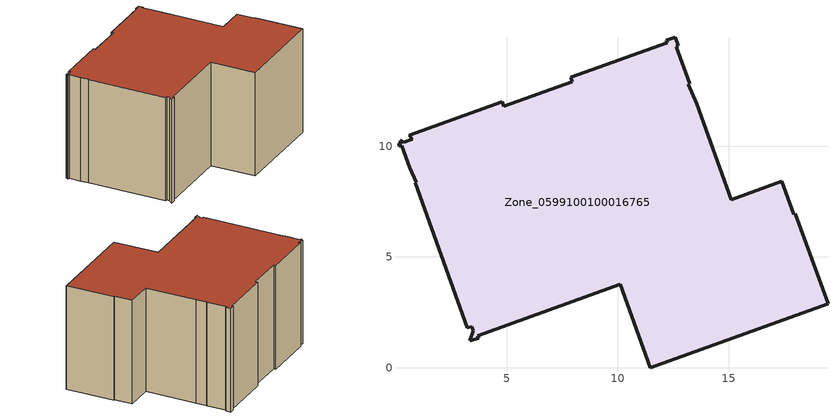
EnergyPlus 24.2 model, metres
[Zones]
Zone_0599100100016765
 floor ground (C_G): 3.48,1.66 3.4,1.86 3.21,1.8 0.85,8.35 0.91,8.38 0.61,9.02 0.25,10.02 0.15,9.98 0.11,10.1 0.23,10.15 0.19,10.27 0.34,10.18 0.72,10.32 0.6,10.5 4.79,11.99 4.86,11.79 7.94,12.9 7.87,13.1 12.23,14.67 12.19,14.77 12.6,14.91 12.73,14.52 12.63,14.48 13.23,12.82 13.18,12.8 13.56,11.92 15.12,7.59 17.4,8.42 17.94,6.92 18.01,6.95 19.48,2.89 11.46,0 10.11,3.76 3.69,1.45 3.73,1.34 3.32,1.22 z0
 wall outside (C_F): 3.48,1.66 3.32,1.22 3.73,1.34 3.69,1.45 10.11,3.76 11.46,0 19.48,2.89 18.01,6.95 17.94,6.92 17.4,8.42 15.12,7.59 13.56,11.92 13.18,12.8 13.23,12.82 12.63,14.48 12.73,14.52 12.6,14.91 12.19,14.77 12.23,14.67 7.87,13.1 7.94,12.9 4.86,11.79 4.79,11.99 0.6,10.5 0.72,10.32 0.34,10.18 0.19,10.27 0.23,10.15 0.11,10.1 0.15,9.98 0.25,10.02 0.61,9.02 0.91,8.38 0.85,8.35 3.21,1.8 3.4,1.86 3.48,1.66 z0:9.43
 roof outside (C_R): 3.4,1.86 3.48,1.66 3.32,1.22 3.73,1.34 3.69,1.45 10.11,3.76 11.46,0 19.48,2.89 18.01,6.95 17.94,6.92 17.4,8.42 15.12,7.59 13.56,11.92 13.18,12.8 13.23,12.82 12.63,14.48 12.73,14.52 12.6,14.91 12.19,14.77 12.23,14.67 7.87,13.1 7.94,12.9 4.86,11.79 4.79,11.99 0.6,10.5 0.72,10.32 0.34,10.18 0.19,10.27 0.23,10.15 0.11,10.1 0.15,9.98 0.25,10.02 0.61,9.02 0.91,8.38 0.85,8.35 3.21,1.8 z9.43
[BUILDING]
Pand.0599100100016765: North Axis=0; Terrain=City; Loads Convergence Tolerance Value=0.04; Temperature Convergence Tolerance Value=0.4; Solar Distribution=FullExterior; Maximum Number of Warmup Days=25; Minimum Number of Warmup Days=1
[Site:Location]
Rotterdam.The.Hague.AP_ZH_NLD Design_Conditions: Latitude=51.96; Longitude=4.45; Time Zone=1; Elevation=-4.5
[SITE:GROUNDTEMPERATURE:BUILDINGSURFACE]
18, 18, 18, 18, 18, 18, 18, 18, 18, 18, 18, 18
[MATERIAL] Thermal Absorptance=0.9; Solar Absorptance=0.7; Visible Absorptance=0.7
Name | Roughness | Thickness | Conductivity | Density | Specific Heat
G.D.2015-2018 | MediumSmooth | 0.15 | 0.0428571 | 540 | 1210
F.D.2015-2018 | Rough | 0.3 | 0.0666667 | 1920 | 840
R.D.2015-2018 | MediumRough | 0.2 | 0.0333333 | 1500 | 1000
[CONSTRUCTION]
C_G: G.D.2015-2018
C_F: F.D.2015-2018
C_R: R.D.2015-2018
[ZONE]
Zone_0599100100016765: Type=1; Multiplier=1; Ceiling Height=Autocalculate; Volume=Autocalculate; Floor Area=autocalculate; Part of Total Floor Area=Yes
[ZONEINFILTRATION:DESIGNFLOWRATE]
Infil_Zone_0599100100016765: Zone or ZoneList or Space or SpaceList=Zone_0599100100016765; Schedule=AlwaysOn; Design Flow Rate Calculation Method=Flow/Area; Flow Rate per Floor Area=0.0021; Constant Term Coefficient=1; Temperature Term Coefficient=0; Velocity Term Coefficient=0; Velocity Squared Term Coefficient=0
[HVACTEMPLATE:ZONE:IDEALLOADSAIRSYSTEM]
Zone_0599100100016765: Maximum Heating Supply Air Temperature=50; Minimum Cooling Supply Air Temperature=13; Maximum Heating Supply Air Humidity Ratio=0.0156; Minimum Cooling Supply Air Humidity Ratio=0.0077; Heating Limit=NoLimit; Cooling Limit=NoLimit; Dehumidification Control Type=ConstantSensibleHeatRatio; Cooling Sensible Heat Ratio=0.7; Dehumidification Setpoint=60; Humidification Control Type=None; Humidification Setpoint=30; Outdoor Air Method=None; Outdoor Air Flow Rate per Person=0.00944; Outdoor Air Flow Rate per Zone Floor Area=0; Outdoor Air Flow Rate per Zone=0; Demand Controlled Ventilation Type=None; Outdoor Air Economizer Type=NoEconomizer; Heat Recovery Type=None; Sensible Heat Recovery Effectiveness=0.7; Latent Heat Recovery Effectiveness=0.65
[ZONECONTROL:THERMOSTAT]
ThermostatControl_Zone_0599100100016765: Zone or ZoneList=Zone_0599100100016765; Control Type Schedule=DualSetpointControlType; Control 1=Thermostat_Zone_0599100100016765; Temperature Difference Between Cutout And Setpoint=0
[THERMOSTATSETPOINT:DUALSETPOINT]
Thermostat_Zone_0599100100016765: Heating Setpoint Temperature Schedule=HeatingSetpoint_Zone_0599100100016765; Cooling Setpoint Temperature Schedule=CoolingSetpoint_Zone_0599100100016765
[SCHEDULE:COMPACT]
HeatingSetpoint_Zone_0599100100016765: Through: 12/31, For: AllDays, Until: 24:00, 21
CoolingSetpoint_Zone_0599100100016765: Through: 12/31, For: AllDays, Until: 24:00, 24
DualSetpointControlType: Through: 12/31, For: AllDays, Until: 24:00, 4
AlwaysOn: Through: 12/31, For: AllDays, Until: 24:00, 1
